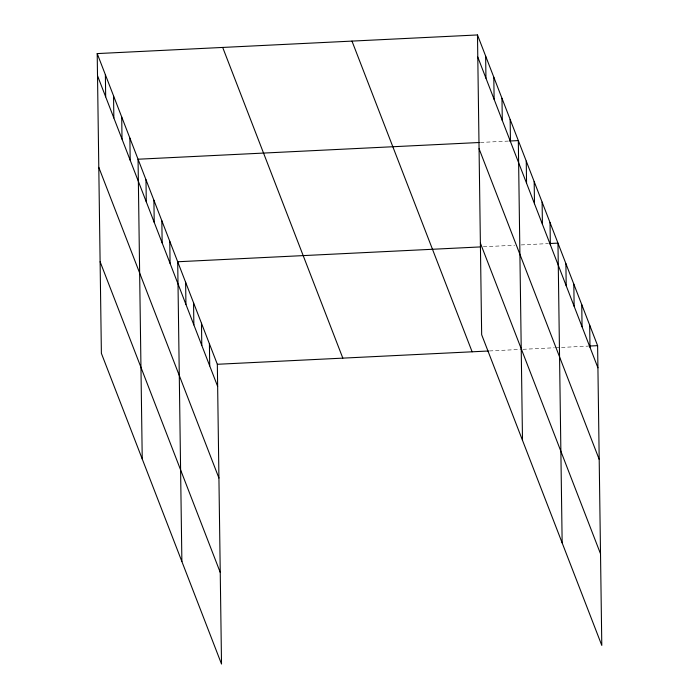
<?xml version="1.0" encoding="UTF-8"?>
<svg xmlns="http://www.w3.org/2000/svg" width="699" height="699" viewBox="0 0 699 699"><rect width="100%" height="100%" fill="white"/><g stroke="black" fill="none" stroke-linecap="round" stroke-linejoin="round"><path stroke-width="0.52" stroke-dasharray="3.5 2.62" d="M480.458 142.447L508.584 141.067M483.324 246.773L514.691 245.235M521.183 244.921L548.226 243.593M489.431 350.95L521.882 349.36M522.966 349.308L554.333 347.77M555.417 347.718L587.876 346.127"/><path stroke-width="1.05" d="M97.205 53.587L217.337 364.284L221.522 664.05L101.39 353.353L97.205 53.587L477.478 34.95L597.61 345.647L601.795 645.413L481.663 334.716L477.478 34.95M479.374 142.5L138.053 159.223L142.238 458.99M509.667 141.015L518.317 140.586L522.503 440.353M480.073 246.939L177.695 261.758L181.88 561.515M549.309 243.54L557.968 243.121L562.153 542.887M217.337 364.284L488.348 351.003M588.951 346.075L597.61 345.647M477.784 57.082L597.916 367.788M479.06 148.704L599.2 459.4M480.379 243.095L600.52 553.8M351.981 41.101L472.122 351.798M222.693 47.436L342.825 358.133M97.51 75.719L217.651 386.416M98.795 167.341L218.927 478.037M100.114 261.732L220.246 572.429M589.676 325.14L589.991 347.281M581.751 304.633L582.057 326.774M573.827 284.135L574.132 306.267M565.893 263.628L566.199 285.76M550.034 222.614L550.349 244.746M542.109 202.107L542.415 224.239M534.176 181.6L534.49 203.732M526.251 161.093L526.557 183.225M510.148 119.459L510.462 141.591M501.978 98.332L502.293 120.464M493.809 77.205L494.123 99.337M485.639 56.077L485.954 78.209M209.412 343.777L209.717 365.918M201.478 323.27L201.793 345.411M193.553 302.763L193.859 324.904M185.628 282.256L185.934 304.397M169.77 241.251L170.075 263.383M161.836 220.744L162.151 242.876M153.911 200.237L154.217 222.369M145.977 179.73L146.292 201.862M129.883 138.096L130.189 160.228M121.713 116.969L122.019 139.101M113.544 95.842L113.85 117.974M105.374 74.714L105.68 96.846"/></g></svg>
